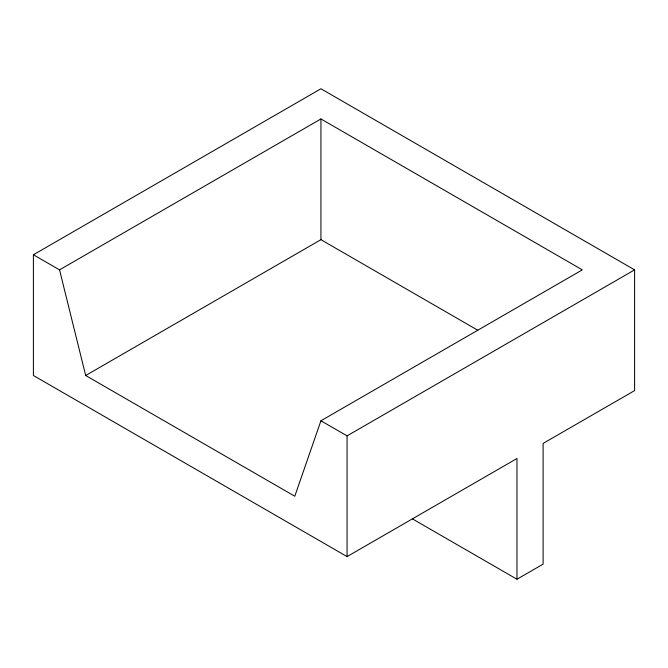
<?xml version="1.0" encoding="UTF-8"?>
<svg xmlns="http://www.w3.org/2000/svg" width="668" height="668" viewBox="0 0 668 668"><rect width="100%" height="100%" fill="white"/><g stroke="black" fill="none" stroke-linecap="round" stroke-linejoin="round"><path stroke-width="1" d="M59.535 269.864L320.932 118.946L582.321 269.864L320.932 420.773L294.788 496.232L85.679 375.499L59.535 269.864L33.4 254.767L33.4 375.499L347.068 556.594L516.974 458.507L516.974 579.231L543.109 564.143L543.109 443.41L634.6 390.596L634.6 269.864L320.932 88.769L33.4 254.767M85.679 375.499L320.932 239.678L477.762 330.226M320.932 420.773L347.068 435.862L634.6 269.864M412.415 518.869L516.974 579.231M347.068 435.862L347.068 556.594M320.932 118.946L320.932 239.678"/></g></svg>
